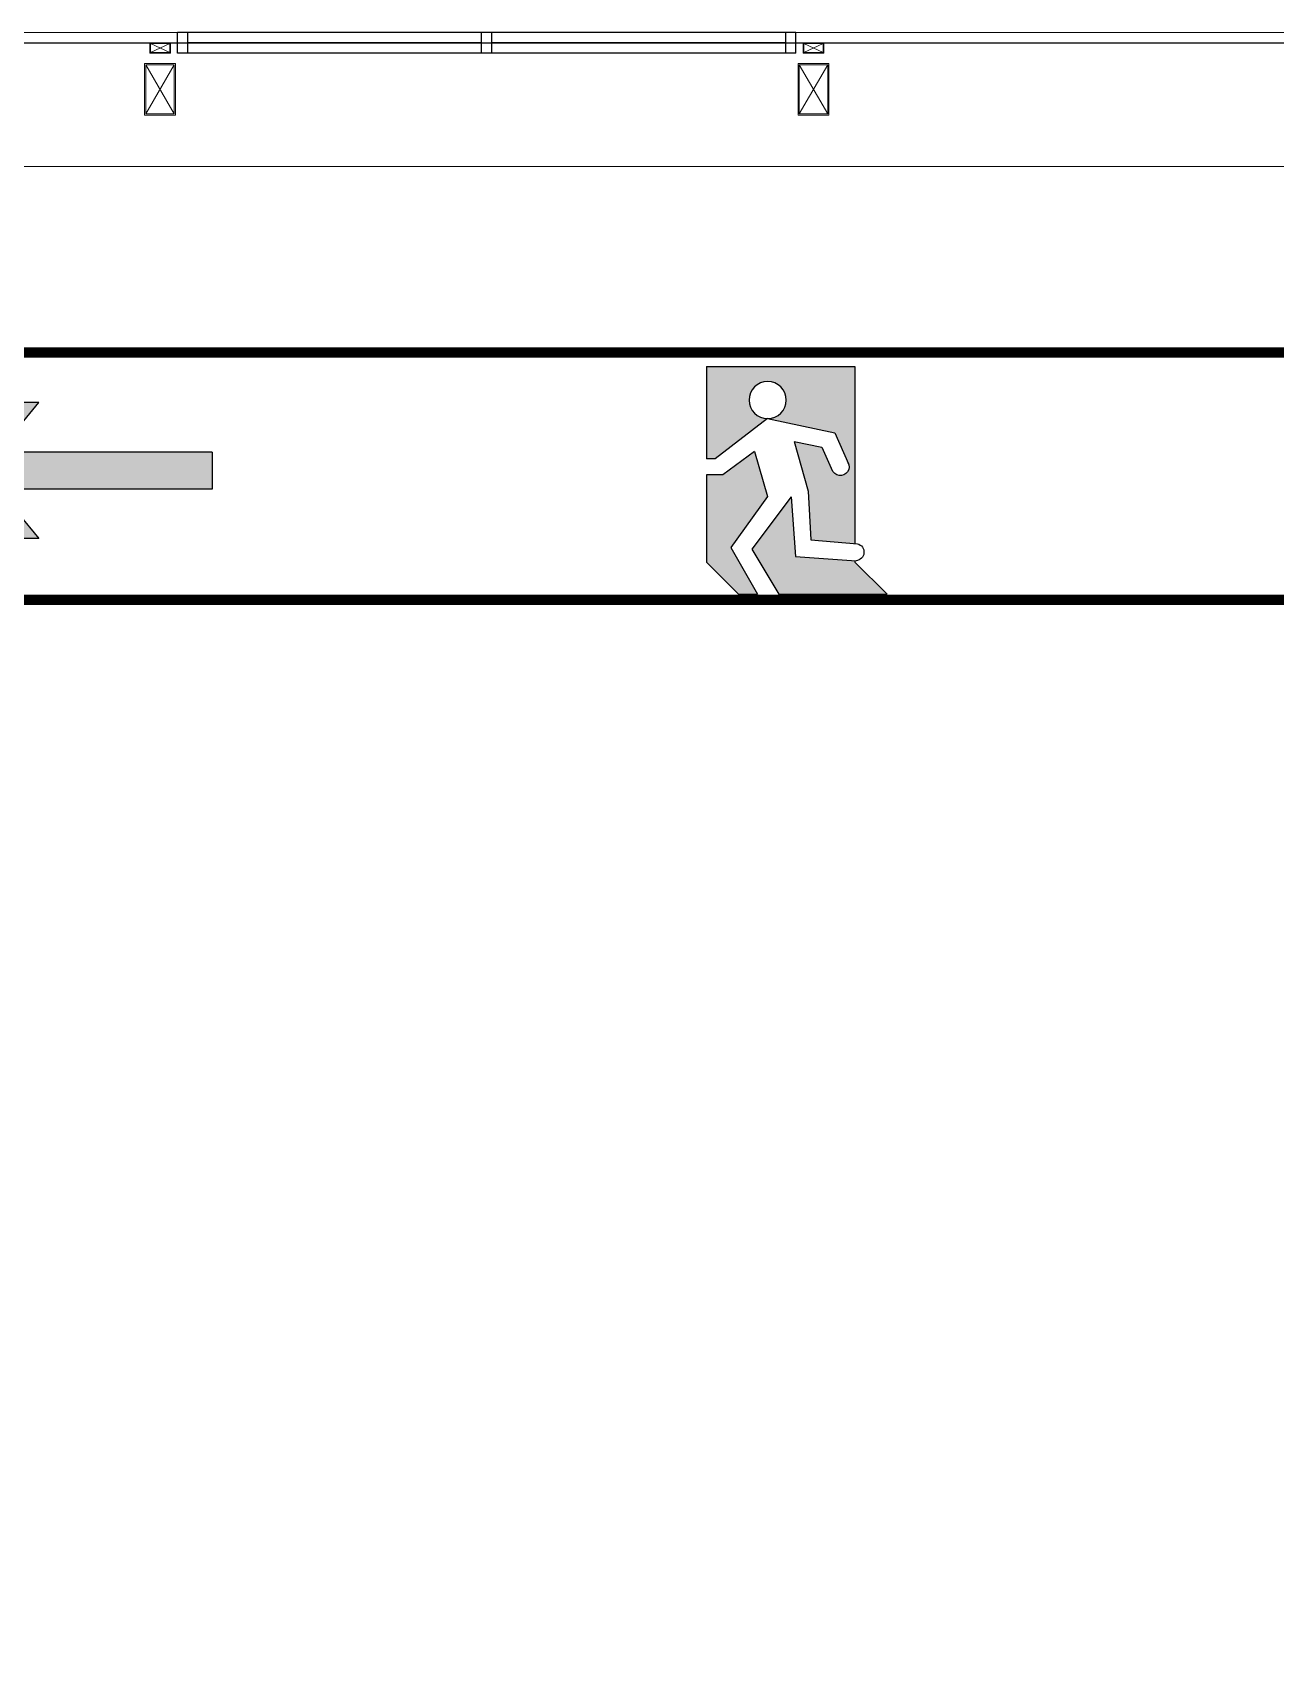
# Model space of a CAD drawing. Header units: millimetres. Extents: x 3546612 to 5615882, y 547008 to 3162891.
# Drawn here: x 5381871 to 5387901, y 2528114 to 2536018 of the extents above; entities that cross this region are included whole.
import ezdxf

# ---------------------------------------------------------------- set-up
doc = ezdxf.new("R2010")
doc.units = ezdxf.units.MM
doc.linetypes.add('XR-평면도$0$HIDDEN2', pattern=[4.7625, 3.175, -1.5875])
doc.layers.add('HEB-Area(PC Topping)', color=3, linetype='Continuous')
doc.layers.add('XR-평면도$0$보행동선', color=9, linetype='Continuous')
for name, color, linetype, lineweight in [('XR-평면도$0$A-CNTL', 9, 'Continuous', 15), ('XR-평면도$0$A-DWXM-WIND', 9, 'Continuous', 25), ('XR-평면도$0$A-SECT-LIN2', 9, 'Continuous', 20), ('XR-평면도$0$A-SECT-LIN3', 9, 'Continuous', 18), ('XR-평면도$0$A-WAXM-DRYW', 9, 'Continuous', 25), ('XR-평면도$0$A-WAXM-PANL', 9, 'Continuous', 20), ('XR-평면도$0$A-XXXX-OPEN', 9, 'Continuous', 15)]:
    doc.layers.add(name, color=color, linetype=linetype, lineweight=lineweight)

# ---------------------------------------------------------------- blocks, each defined once
blk = doc.blocks.new('XR-평면도$0$중심선(210216)')
at = {"layer": 'XR-평면도$0$A-CNTL', "ltscale": 300}
blk.add_lwpolyline([(-10000, 196000), (186000, 196000)], dxfattribs=at)
blk = doc.blocks.new('XR-평면도$0$win1')
at = {"layer": 'XR-평면도$0$A-DWXM-WIND'}
for p, q in [((-1500, 100), (-1500, 0)), ((-1500, 100), (-1450, 100)), ((-1450, 100), (-1450, 0)), ((-1450, 100), (-25, 100)), ((-25, 100), (25, 100)), ((-25, 100), (-25, 0)), ((25, 100), (25, 0)), ((25, 100), (1450, 100)), ((1450, 100), (1450, 0)), ((1450, 100), (1500, 100)), ((1500, 100), (1500, 0)), ((-1450, 50), (-25, 50)), ((-1450, 0), (-25, 0)), ((-25, 0), (25, 0)), ((25, 50), (1450, 50)), ((25, 0), (1450, 0)), ((-1500, 0), (-1450, 0)), ((1450, 0), (1500, 0))]:
    blk.add_line(p, q, dxfattribs=at)
blk = doc.blocks.new('XR-평면도$0$aw13pan4f~8f')
at = {"layer": 'XR-평면도$0$A-SECT-LIN2'}
for points in [[(2840, 50), (2840, 300), (2990, 300), (2990, 50)], [(6010, 50), (6010, 300), (6160, 300), (6160, 50)], [(8465, 50), (8465, 300), (8615, 300), (8615, 50)], [(50, -50), (-50, -50), (-50, 0), (50, 0)], [(2965, -50), (2865, -50), (2865, 0), (2965, 0)], [(6135, -50), (6035, -50), (6035, 0), (6135, 0)], [(8590, -50), (8490, -50), (8490, 0), (8590, 0)]]:
    blk.add_lwpolyline(points, close=True, dxfattribs=at)
at = {"layer": 'XR-평면도$0$A-SECT-LIN3'}
for points in [[(2846, 56), (2846, 294), (2984, 294), (2984, 56)], [(6016, 56), (6016, 294), (6154, 294), (6154, 56)], [(8471, 56), (8471, 294), (8609, 294), (8609, 56)], [(47, -47), (-47, -47), (-47, -3), (47, -3)], [(2962, -47), (2868, -47), (2868, -3), (2962, -3)], [(6132, -47), (6038, -47), (6038, -3), (6132, -3)], [(8587, -47), (8493, -47), (8493, -3), (8587, -3)]]:
    blk.add_lwpolyline(points, close=True, dxfattribs=at)
at = {"layer": 'XR-평면도$0$A-WAXM-PANL'}
for points in [[(0, -50), (3000, -50)], [(3000, -50), (3000, -100)], [(11000, -50), (6000, -50)], [(6000, -50), (6000, -100)], [(3000, -100), (0, -100)], [(6000, -100), (11000, -100)]]:
    blk.add_lwpolyline(points, dxfattribs=at)
at = {"layer": 'XR-평면도$0$A-XXXX-OPEN'}
for p, q in [((2846, 294), (2984, 56)), ((2984, 294), (2846, 56)), ((6016, 294), (6154, 56)), ((6154, 294), (6016, 56)), ((8471, 294), (8609, 56)), ((8609, 294), (8471, 56)), ((-47, -47), (47, -3)), ((47, -47), (-47, -3)), ((2868, -47), (2962, -3)), ((2962, -47), (2868, -3)), ((6038, -47), (6132, -3)), ((6132, -47), (6038, -3)), ((8493, -47), (8587, -3)), ((8587, -47), (8493, -3))]:
    blk.add_line(p, q, dxfattribs=at)
at = {"layer": 'XR-평면도$0$A-WAXM-DRYW'}
blk.add_blockref('XR-평면도$0$win1', (4500, -100), dxfattribs=at)
blk = doc.blocks.new('XR-평면도$0$aw13aw14 4f~8f')
at = {"rotation": 180}
blk.add_blockref('XR-평면도$0$aw13pan4f~8f', (192693, 1726670.6), dxfattribs=at)
blk = doc.blocks.new('XR-평면도$0$keep clear')
at = {"layer": 'XR-평면도$0$보행동선'}
h = blk.add_hatch(color=256, dxfattribs=at)
h.dxf.hatch_style = 1
h.paths.add_polyline_path([(9305.9, -361.5), (9116.2, -107), (9095.1, -396.7), (8806.4, -417), (8806.4, -424), (8650.4, -580), (9174.8, -580)])
h.paths.add_polyline_path([(9101.8, 160.5), (8966.5, 134.3), (8917.8, 24.9, -1.101446), (8840, 59.5), (8904.2, 203.6), (9229.7, 271.9, -0.414214), (9139.7, 361.9, -1), (9319.7, 361.9, -0.414214), (9229.7, 271.9), (9484.3, 77.4), (9526.4, 77.4), (9526.4, 524), (8806.4, 524), (8806.4, -333.8), (9020.9, -315.6), (9033.2, -80.6)])
h.paths.add_polyline_path([(9526.4, -0.6), (9447, -0.6), (9292.9, 112.8), (9229.7, -105.2), (9408.6, -352.5), (9278.5, -580), (9370.4, -580), (9526.4, -424)])
h = blk.add_hatch(color=256, dxfattribs=at)
h.dxf.hatch_style = 1
h.paths.add_polyline_path([(11925.4, 110), (11925.4, -70), (12963.7, -70), (12765.4, -310), (12945.4, -310), (13260.4, 20), (12945.4, 350), (12765.4, 350), (12963.7, 110)])
h.paths.add_polyline_path([(15925.4, 110), (15925.4, -70), (16963.7, -70), (16765.4, -310), (16945.4, -310), (17260.4, 20), (16945.4, 350), (16765.4, 350), (16963.7, 110)])
h.paths.add_polyline_path([(19925.4, 110), (19925.4, -70), (20963.7, -70), (20765.4, -310), (20945.4, -310), (21260.4, 20), (20945.4, 350), (20765.4, 350), (20963.7, 110)])
h.paths.add_polyline_path([(5199.1, 20), (5514.1, -310), (5694.1, -310), (5495.8, -70), (6534.1, -70), (6534.1, 110), (5495.8, 110), (5694.1, 350), (5514.1, 350)])
h.paths.add_polyline_path([(1199.1, 20), (1514.1, -310), (1694.1, -310), (1495.8, -70), (2534.1, -70), (2534.1, 110), (1495.8, 110), (1694.1, 350), (1514.1, 350)])
h.paths.add_polyline_path([(-2800.9, 20), (-2485.9, -310), (-2305.9, -310), (-2504.2, -70), (-1465.9, -70), (-1465.9, 110), (-2504.2, 110), (-2305.9, 350), (-2485.9, 350)])
for p, q in [((9526.4, 524), (8806.4, 524)), ((8806.4, 524), (8806.4, -333.8)), ((9526.4, 524), (9526.4, 77.4)), ((12963.7, 110), (12765.4, 350)), ((12765.4, 350), (12945.4, 350)), ((9229.7, 271.9), (8904.2, 203.6)), ((9229.7, 271.9), (9484.3, 77.4)), ((8904.2, 203.6), (8836.7, 52)), ((9101.8, 160.5), (8966.5, 134.3)), ((9101.8, 160.5), (9033.2, -80.6)), ((8966.5, 134.3), (8914.4, 17.4)), ((9292.9, 112.8), (9229.7, -105.2)), ((9292.9, 112.8), (9447, -0.6)), ((11925.4, 110), (12963.7, 110)), ((11925.4, 110), (11925.4, -70)), ((9484.3, 77.4), (9526.4, 77.4)), ((9447, -0.6), (9526.4, -0.6)), ((9526.4, -0.6), (9526.4, -424)), ((11925.4, -70), (12963.7, -70)), ((12963.7, -70), (12765.4, -310)), ((9033.2, -80.6), (9020.9, -315.6)), ((9116.2, -107), (9095.1, -396.7)), ((9116.2, -107), (9305.9, -361.5)), ((9229.7, -105.2), (9408.6, -352.5)), ((9020.9, -315.6), (8793.9, -334.9)), ((12765.4, -310), (12945.4, -310)), ((9305.9, -361.5), (9174.8, -580)), ((9408.6, -352.5), (9278.5, -580)), ((9095.1, -396.7), (8800.9, -417.4)), ((8806.4, -417), (8806.4, -424)), ((9370.4, -580), (9526.4, -424))]:
    blk.add_line(p, q, dxfattribs=at)
for points in [[(9174.8, -580), (8650.4, -580), (8806.4, -424)], [(9370.4, -580), (9278.5, -580)]]:
    blk.add_lwpolyline(points, dxfattribs=at)
blk.add_circle((9229.7, 361.9), 90, dxfattribs=at)
for centre, radius, start, end in [((8877.2, 38.4), 42.8, 150.47243, 341.52757), ((8804.3, -375.6), 42, 104.27435, 265.32073)]:
    blk.add_arc(centre, radius, start, end, dxfattribs=at)
blk = doc.blocks.new('XR-평면도$0$보행통로(상온창고)')
at = {"layer": 'XR-평면도$0$보행동선', "linetype": 'XR-평면도$0$HIDDEN2', "ltscale": 100, "const_width": 50}
blk.add_lwpolyline([(44000, 191799.3), (44000, 192999.3), (72000, 192999.3), (72000, 191799.3)], close=True, dxfattribs=at)
at = {"layer": 'XR-평면도$0$보행동선', "xscale": -1}
blk.add_blockref('XR-평면도$0$keep clear', (67192.2, 192406), dxfattribs=at)

msp = doc.modelspace()

# ---------------------------------------------------------------- linework, layer by layer
at = {"layer": 'HEB-Area(PC Topping)'}
msp.add_lwpolyline([(5433125.1, 2458367.6), (5406075.1, 2458367.6), (5406075.1, 2461367.6), (5404075.1, 2461367.6), (5404075.1, 2458367.6), (5377025.1, 2458367.6), (5377025.1, 2457867.6), (5365975.1, 2457867.6), (5365975.1, 2525067.6), (5370975.1, 2525067.6), (5370975.1, 2535367.6), (5370975.1, 2535967.6), (5494175.1, 2535967.6)], dxfattribs=at)

# ---------------------------------------------------------------- block references
for name, p in [('XR-평면도$0$aw13aw14 4f~8f', (5195882, 809247)), ('XR-평면도$0$aw13aw14 4f~8f', (5195882, 809247)), ('XR-평면도$0$aw13aw14 4f~8f', (5195882, 809247)), ('XR-평면도$0$보행통로(상온창고)', (5327475, 2341467.6)), ('XR-평면도$0$보행통로(상온창고)', (5327475, 2341467.6)), ('XR-평면도$0$보행통로(상온창고)', (5327475, 2341467.6))]:
    msp.add_blockref(name, p)
at = {"layer": 'XR-평면도$0$A-CNTL'}
msp.add_blockref('XR-평면도$0$중심선(210216)', (5322575, 2339367.6), dxfattribs=at)

doc.saveas('drawing.dxf')
